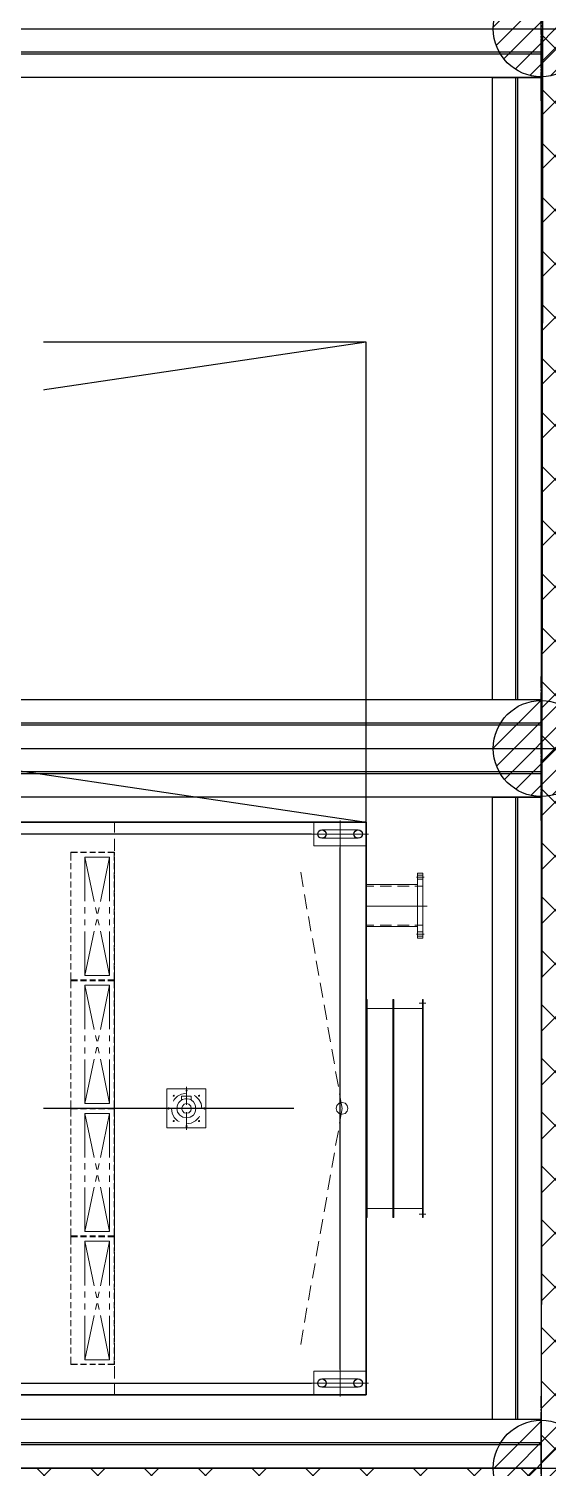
# Model space of a CAD drawing. Header units: millimetres. Extents: x 4080735 to 4152075, y -451436 to -400976.
# Drawn here: x 4127669 to 4129837, y -444662 to -438662 of the extents above; entities that cross this region are included whole.
import ezdxf

# ---------------------------------------------------------------- set-up
doc = ezdxf.new("R2010")
doc.units = ezdxf.units.MM
doc.header["$LTSCALE"] = 60
doc.set_wipeout_variables(frame=1)
for name, pattern in [('120', [23, 20, -1, 1, -1]), ('CEN', [62, 60, -1, 0, -1]), ('CEN1', [1.4, 0.8, -0.2, 0.2, -0.2]), ('CENTER', [2, 1.25, -0.25, 0.25, -0.25]), ('DASHED', [19.049999999999997, 12.7, -6.35]), ('HIDDEN', [0.375, 0.25, -0.125])]:
    doc.linetypes.add(name, pattern=pattern)
for name, color, linetype in [('1CEN', 1, 'CEN'), ('1ST FL FW1-2', 3, 'Continuous'), ('C_TEXT_CONTAINER NO', 7, 'Continuous'), ('CEN', 1, 'CENTER'), ('DIM-SCALE', 7, 'Continuous'), ('EQUIPMENT', 6, 'Continuous'), ('PDF_Geomertry', 7, 'Continuous'), ('PILE', 4, 'Continuous')]:
    doc.layers.add(name, color=color, linetype=linetype)

# ---------------------------------------------------------------- blocks, each defined once
blk = doc.blocks.new('외각')
at = {"color": 8, "linetype": 'HIDDEN', "ltscale": 0.1}
for p, q in [((-15.99999999519787, -12977.7550000003), (-15015.99999999636, -12977.7550000003)), ((-15.99999999519787, -12985.24500000029), (-15015.99999999636, -12985.24500000029)), ((-121.2449999963283, -15676.99999999991), (-121.2449999961827, -13082.99999999895)), ((-113.7549999963376, -15676.99999999991), (-113.7549999961921, -13082.99999999895)), ((-15.99999999519787, -15774.75499999878), (-15015.99999999636, -15774.75499999878)), ((-15.99999999519787, -15782.24499999877), (-15015.99999999636, -15782.24499999877)), ((-15.99999999519787, -15977.7550000003), (-15015.99999999636, -15977.7550000003)), ((-15.99999999519787, -15985.24500000029), (-15015.99999999636, -15985.24500000029)), ((-121.2449999963283, -18676.99999999991), (-121.2449999961827, -16082.99999999895)), ((-113.7549999963376, -18676.99999999991), (-113.7549999961921, -16082.99999999895)), ((-15.99999999519787, -18774.75499999878), (-15015.99999999636, -18774.75499999878)), ((-15.99999999519787, -18782.24499999877), (-15015.99999999636, -18782.24499999877))]:
    blk.add_line(p, q, dxfattribs=at)
at = {"color": 8}
for points in [[(-15.99999999631837, -12676.99999999878), (-15015.99999999632, -12676.99999999668), (-15015.99999999632, -12879.99999999779), (-15.99999999399006, -12879.99999999878)], [(-15.99999999631837, -13082.99999999884), (-15015.99999999632, -13083.00000000093), (-15015.99999999632, -12879.99999999983), (-15.99999999399006, -12879.99999999884)], [(-218.9999999963329, -13082.99999999895), (-15.99999999633292, -13082.99999999895), (-15.99999999633292, -15676.99999999878), (-218.9999999963329, -15677.00000000012)], [(-15.99999999631837, -15676.99999999878), (-15015.99999999632, -15676.99999999668), (-15015.99999999632, -15879.99999999779), (-15.99999999399006, -15879.99999999878)], [(-15.99999999631837, -16082.99999999884), (-15015.99999999632, -16083.00000000093), (-15015.99999999632, -15879.99999999983), (-15.99999999399006, -15879.99999999884)], [(-218.9999999963329, -16082.99999999895), (-15.99999999633292, -16082.99999999895), (-15.99999999633292, -18676.99999999878), (-218.9999999963329, -18677.00000000012)], [(-15.99999999631837, -18676.99999999878), (-15015.99999999632, -18676.99999999668), (-15015.99999999632, -18879.99999999779), (-15.99999999399006, -18879.99999999878)]]:
    blk.add_lwpolyline(points, close=True, dxfattribs=at)
blk = doc.blocks.new('EQ')
at = {"color": 253, "linetype": 'DASHED', "ltscale": 10}
for p, q in [((13539.97821865522, 2000), (-0.02178134478162974, 2000)), ((13539.97821865522, 2000), (-0.02178134478162974, 0)), ((-0.02178134478162974, 2000), (13539.97821865522, 0)), ((13539.97821865522, 0), (13539.97821865522, 2000)), ((13312.09218961571, -49.70670629665256), (227.8424663498299, -49.70670629665256)), ((13430.6446438093, -2281.704444642179), (13430.62286246452, -106.2955553596839)), ((227.8642476946115, -2338.293293704279), (13312.11397096049, -2338.293293704279))]:
    blk.add_line(p, q, dxfattribs=at)
at = {"color": 253, "linetype": 'CEN1', "ltscale": 500}
blk.add_line((13237.32397476386, -1193.221315810457), (1563.754420954268, -1193.221315810457), dxfattribs=at)
at = {"color": 253}
blk.add_lwpolyline([(-0.02178134478162974, -2388), (-0.02178134478162974, 0), (13539.97821865522, 0), (13539.97821865522, -2388)], close=True, dxfattribs=at)
for centre in [(13354.91616836935, -49.70670629665256), (13354.91616836935, -49.70670629665256), (13506.32955655968, -49.70670629665256), (13506.32955655968, -49.70670629665256), (13354.93794971413, -2338.293293704279), (13354.93794971413, -2338.293293704279), (13506.35133790446, -2338.293293704279), (13506.35133790446, -2338.293293704279)]:
    blk.add_circle(centre, 17.58847864251584, dxfattribs=at)
at = {"layer": 'EQUIPMENT', "color": 253}
blk.add_lwpolyline([(0, -2388), (13540, -2388), (13540, 0), (0, 0)], close=True, dxfattribs=at)
blk.add_lwpolyline([(0, -2388), (13540, -2388), (13540, 0), (0, 0)], close=True, dxfattribs=at)
at = {"layer": 'PDF_Geomertry', "color": 253, "lineweight": 0}
for p, q in [((13354.91616836935, -32.11822765413672), (13506.32955655968, -32.11822765413672)), ((13506.32955655968, -67.2951849391684), (13354.91616836935, -67.2951849391684)), ((13354.93794971413, -2320.704815061763), (13506.35133790446, -2320.704815061763)), ((13506.35133790446, -2355.881772346795), (13354.93794971413, -2355.881772346795))]:
    blk.add_line(p, q, dxfattribs=at)
for points in [[(12489.47228370945, 0), (12489.47228370945, -43.19786329567432)], [(13321.26750627393, 0), (13321.26750627393, -99.41341259237379), (13539.97821865522, -99.41341259237379), (13539.97821865522, 0), (13321.26750627393, 0)], [(13430.62286246452, -106.2955553596839), (13430.62286246452, 6.882142765447497)], [(13312.09218961571, -49.70670629665256), (13549.15353531344, -49.70670629665256)], [(12489.47228370945, -69.16916580311954), (12489.47228370945, -119.87510590069)], [(12334.85848426202, -127.2510871402919), (12306.4138426861, -127.2510871402919)], [(12334.85974228708, -126.0144169153646), (12306.41510071116, -126.0144169153646), (12306.41510071116, -127.2510871402919)], [(12306.41510071116, -159.4095081593841), (12306.41510071116, -127.2548598330468)], [(12306.41510071116, -196.5108329616487), (12306.41510071116, -171.7761980257928)], [(12371.95980779279, -127.2510871402919), (12347.22517274541, -127.2510871402919)], [(12371.96106581786, -126.0144169153646), (12347.22643077048, -126.0144169153646)], [(12365.77017323219, -330.0798736643046), (12365.77017323219, -145.8086682101712), (12468.41746186977, -145.8086682101712)], [(12404.10942368628, -331.3152860309929), (12365.77143131255, -145.8074103500694)], [(12410.29780016653, -127.2510871402919), (12385.56316511915, -127.2510871402919)], [(12410.29905819159, -126.0144169153646), (12385.56442314433, -126.0144169153646)], [(12448.63579254027, -127.2510871402919), (12422.66448865016, -127.2510871402919)], [(12448.63705056545, -126.0144169153646), (12422.66574667522, -126.0144169153646)], [(12468.41871995013, -145.8074103500694), (12430.08072757651, -331.3152860309929)], [(12489.4471225997, -127.2510871402919), (12461.0024810239, -127.2510871402919)], [(12489.44838062476, -126.0144169153646), (12461.00373904884, -126.0144169153646)], [(12468.41746186977, -330.0811332929879), (12468.41746186977, -145.8099260702729)], [(12488.20919567649, -127.2548598330468), (12488.20919567649, -159.4095081593841)], [(12488.20919567649, -171.7761980257928), (12488.20919567649, -196.5108329616487)], [(12489.44586451934, -126.0219667255878), (12489.44586451934, -139.6253241617233)], [(12489.44586451934, -153.2299394579604), (12489.44586451934, -177.9645743956789)], [(12489.47228370945, -144.608482979238), (12489.47228370945, -195.3144204244018)], [(12306.41510071116, -234.8488253364339), (12306.41510071116, -210.1141903996468)], [(12488.20919567649, -210.1141903996468), (12488.20919567649, -234.8488253364339)], [(12489.44586451934, -190.331261606887), (12489.44586451934, -216.3025667686015)], [(12489.44586451934, -228.6692539798096), (12489.44586451934, -253.4038889165968)], [(12489.47228370945, -220.0477975010872), (12489.47228370945, -270.7537376005203)], [(13277.1249749884, -269.4597784252837), (13266.41941785568, -208.2820549411699)], [(13781.54424542841, -228.9985399842262), (13749.25791512046, -228.9985399842262)], [(13776.76126561314, -212.2581115933135), (13776.76126561314, -483.703165370971), (13754.04089493572, -483.703165370971), (13754.04089493572, -212.2581115933135), (13776.76126561314, -212.2581115933135)], [(13776.76126561314, -220.6283262167126), (13754.04089493572, -220.6283262167126)], [(13776.76126561314, -238.5657171318308), (13754.04089493572, -238.5657171318308)], [(12306.41510071116, -273.1868177093565), (12306.41510071116, -247.215512547642)], [(12306.41510071116, -310.2881398582831), (12306.41510071116, -285.5535049214959)], [(12488.20919567649, -247.215512547642), (12488.20919567649, -273.1868177093565)], [(12488.20919567649, -285.5535049214959), (12488.20919567649, -310.2881398582831)], [(12489.44586451934, -267.0072463536635), (12489.44586451934, -291.741881291382)], [(12489.47228370945, -296.723782248795), (12489.47228370945, -347.4297223482281)], [(13754.04089493572, -260.090341786854), (13539.99403221102, -260.090341786854)], [(13572.28036251897, -267.2648126855493), (13539.99403221102, -267.2648126855493)], [(13645.22323791869, -267.2648126855493), (13597.39100665622, -267.2648126855493)], [(13719.36185827211, -267.2648126855493), (13670.33388205583, -267.2648126855493)], [(13776.76004916523, -267.2648126855493), (13743.27797390334, -267.2648126855493)], [(12306.41510071116, -348.626132232137), (12306.41510071116, -323.8914972953498)], [(12365.77017323219, -380.785813761875), (12365.77017323219, -354.8145086020231)], [(12415.23944332695, -380.7845559045672), (12410.29276790039, -356.0499209687114)], [(12425.13405214984, -356.0499209687114), (12420.18737677857, -380.7845559045672)], [(12468.41746186977, -380.7870707381517), (12468.41746186977, -354.8157682297751)], [(12488.20919567649, -323.8914972953498), (12488.20919567649, -348.626132232137)], [(12489.44586451934, -304.1085711568594), (12489.44586451934, -330.0798736643046)], [(12489.44586451934, -342.4465635307133), (12489.44586451934, -367.1811984665692)], [(13292.41862800601, -362.7541750883684), (13281.71307087317, -301.5780071727931)], [(13794.69744002738, -349.774863041006), (13539.99281576299, -349.774863041006)], [(12306.41510071116, -386.9641246050596), (12306.41510071116, -360.9928220976144)], [(12306.41510071116, -424.0654494073242), (12306.41510071116, -399.3308144714683)], [(12365.77017323219, -430.2550827525556), (12365.77017323219, -405.5204486995935)], [(12415.24070135201, -405.5191908404231), (12410.29402598075, -430.2538257781416)], [(12425.13279412489, -430.2538257781416), (12420.18611869821, -405.5191908404231)], [(12468.41746186977, -430.256340611726), (12468.41746186977, -405.5217056749389)], [(12488.20919567649, -360.9928220976144), (12488.20919567649, -386.9641246050596)], [(12488.20919567649, -399.3308144714683), (12488.20919567649, -424.0654494073242)], [(12489.44586451934, -380.7845559045672), (12489.44586451934, -405.5191908404231)], [(12489.44586451934, -417.8858780525625), (12489.44586451934, -443.8571832133457)], [(12489.47228370945, -372.1630994249135), (12489.47228370945, -422.8690386405215)], [(13309.24164631835, -454.5192047460005), (13298.53608918551, -393.3430368304253)], [(12306.41510071116, -462.4034417821094), (12306.41510071116, -437.6688068453223)], [(12306.41510071116, -500.741434155032), (12306.41510071116, -474.7701289951801)], [(12365.77017323219, -639.2609257977456), (12365.77017323219, -456.2263879142702)], [(12365.77017323219, -639.262183656916), (12468.41746186977, -639.262183656916), (12468.41746186977, -456.2276457734406)], [(12404.11068171135, -454.9884607149288), (12365.77268933761, -639.2596679385751)], [(12468.41746186977, -639.2596679385751), (12430.07946949615, -454.9884607149288)], [(12488.20919567649, -437.6688068453223), (12488.20919567649, -462.4034417821094)], [(12488.20919567649, -474.7701289951801), (12488.20919567649, -500.741434155032)], [(12489.44586451934, -456.2238704264164), (12489.44586451934, -480.9585053641349)], [(12489.47228370945, -447.6024139486253), (12489.47228370945, -498.3083540461957)], [(13572.27914612461, -429.892208003439), (13539.99281576299, -429.892208003439)], [(13754.04089493572, -435.8721505561844), (13539.99403221102, -435.8721505561844)], [(13645.22202147078, -429.892208003439), (13597.38979026175, -429.892208003439)], [(13719.3606418242, -429.892208003439), (13670.33266566135, -429.892208003439)], [(13776.75883277075, -429.892208003439), (13743.27675745543, -429.892208003439)], [(13781.54424542841, -466.9615181796253), (13749.25791512046, -466.9615181796253)], [(13776.76126561314, -457.3955598315224), (13754.04089493572, -457.3955598315224)], [(13776.76126561314, -475.3329507475719), (13754.04089493572, -475.3329507475719)], [(12306.41510071116, -537.8427563030273), (12306.41510071116, -513.1081213671714)], [(12488.20919567649, -513.1081213671714), (12488.20919567649, -537.8427563030273)], [(12489.44586451934, -494.5618628002703), (12489.44586451934, -519.2964977379888)], [(12489.44586451934, -531.6631876034662), (12489.44586451934, -557.6344901118428)], [(12489.47228370945, -524.2783986963332), (12489.47228370945, -574.9843387948349)], [(13326.06466463092, -547.8136003129184), (13315.35910749808, -485.1065109167248)], [(12306.41510071116, -576.1807486787438), (12306.41510071116, -550.209446169436)], [(12306.41510071116, -614.5187410516664), (12306.41510071116, -588.5474385442212)], [(12488.20919567649, -550.209446169436), (12488.20919567649, -576.1807486787438)], [(12488.20919567649, -588.5474385442212), (12488.20919567649, -614.5187410516664)], [(12489.44586451934, -570.0011799763888), (12489.44586451934, -594.7358149141073)], [(12489.47228370945, -599.7177158715203), (12489.47228370945, -650.4236550852656)], [(13341.35831764841, -639.5786299714819), (13330.65276058391, -578.4009064845741)], [(12334.85596815648, -657.8109588269144), (12306.41132652527, -657.8109588269144)], [(12306.41510071116, -660.2767476979643), (12306.41510071116, -626.8854309171438)], [(12371.95729163208, -657.8109588269144), (12347.22265663999, -657.8109588269144)], [(12410.29528400581, -657.8109588269144), (12385.56064901373, -657.8109588269144)], [(12448.63327637967, -657.8109588269144), (12422.66197254474, -657.8109588269144)], [(12489.44460649427, -657.8109588269144), (12460.99996491836, -657.8109588269144)], [(12488.20919567649, -626.8854309171438), (12488.20919567649, -657.8034090176225)], [(12489.44586451934, -607.1025021253154), (12489.44586451934, -633.0738072860986)], [(12489.44586451934, -645.4404944991693), (12489.44586451934, -660.2817800203338)], [(12334.84841978492, -661.5197072196752), (12306.403778209, -661.5197072196752)], [(12334.84967786516, -660.2905868040398), (12306.40503628936, -660.2905868040398)], [(12306.40755239478, -660.2905868040398), (12306.40755239478, -692.4452333599329)], [(12306.40755239478, -706.0485907969996), (12306.40755239478, -730.7832257337868)], [(12334.85722618154, -660.2767476979643), (12306.41258460563, -660.2767476979643)], [(12371.94974331569, -661.5197072196752), (12347.21510826843, -661.5197072196752)], [(12371.95100139617, -660.2905868040398), (12347.21636634879, -660.2905868040398)], [(12371.95854971244, -660.2767476979643), (12347.22391466505, -660.2767476979643)], [(12365.76262491581, -680.0684815058485), (12468.40991355351, -680.0684815058485), (12468.40991355351, -863.1030185054988)], [(12365.76262491581, -680.0697384793311), (12365.76262491581, -863.1042763646692)], [(12404.10313339496, -864.3422044478357), (12365.76514102123, -680.0709981089458)], [(12410.28773568955, -661.5197072196752), (12385.55310064205, -661.5197072196752)], [(12410.28899376991, -660.2905868040398), (12385.55435872253, -660.2905868040398)], [(12410.29654208617, -660.2767476979643), (12385.56190703879, -660.2767476979643)], [(12448.62572806329, -661.5197072196752), (12422.65442417294, -661.5197072196752)], [(12448.62698614353, -660.2905868040398), (12422.6556822533, -660.2905868040398)], [(12448.63453446003, -660.2767476979643), (12422.6632305698, -660.2767476979643)], [(12468.40991355351, -680.0709981089458), (12430.07192117965, -864.3422044478357)], [(12489.4370581226, -661.5197072196752), (12460.9924165468, -661.5197072196752)], [(12489.43831620296, -660.2905868040398), (12460.99367462716, -660.2905868040398)], [(12489.44586451934, -660.2767476979643), (12461.00122294354, -660.2767476979643)], [(12488.20164736011, -692.4452333599329), (12488.20164736011, -661.5272552594543)], [(12488.20164736011, -730.7832257337868), (12488.20164736011, -706.0485907969996)], [(12489.43831620296, -673.8901697788388), (12489.43831620296, -660.2868123427033)], [(12489.43831620296, -712.2281621517614), (12489.43831620296, -686.2568569909781)], [(12489.47228370945, -675.1570321638137), (12489.47228370945, -725.8629696071148)], [(13358.1813360292, -731.3436596272513), (13347.47577889648, -670.1659361422062)], [(12306.40755239478, -743.1499156001955), (12306.40755239478, -769.1212181076407)], [(12488.20164736011, -769.1212181076407), (12488.20164736011, -743.1499156001955)], [(12489.43831620296, -749.3294843016192), (12489.43831620296, -724.5948493629694)], [(12489.43831620296, -787.6674766745418), (12489.43831620296, -762.932841738686)], [(12489.47228370945, -751.8330169115216), (12489.47228370945, -801.3022867832333)], [(13375.00435434177, -824.6380530074239), (13364.29879720893, -761.9309657998383)], [(13543.56423712219, -739.5986686917022), (13539.97700226074, -739.5986686917022)], [(13777.93998061668, -776.6679788669571), (13539.97700226074, -776.6679788669571)], [(13539.97821865522, -739.5986686917022), (13539.97821865522, -1648.401331308298)], [(13543.5654535701, -739.5986686917022), (13543.5654535701, -1648.401331308298)], [(13654.77338410041, -739.5986686917022), (13651.18614918541, -739.5986686917022), (13651.18614918541, -1648.401331308298), (13654.77338410041, -1648.401331308298), (13654.77338410041, -739.5986686917022), (13654.77338410041, -1611.332021132112)], [(13761.19833476178, -755.1445695916191), (13788.70168525458, -755.1445695916191)], [(13777.94119706459, -1648.401331308298), (13777.94119706459, -739.5986686917022), (13774.35396220314, -739.5986686917022), (13774.35396220314, -1648.401331308298)], [(12306.40755239478, -781.4879079740494), (12306.40755239478, -806.2225429099053)], [(12306.40755239478, -819.8259003460407), (12306.40755239478, -844.5605352856219)], [(12488.20164736011, -806.2225429099053), (12488.20164736011, -781.4879079740494)], [(12488.20164736011, -844.5605352856219), (12488.20164736011, -819.8259003460407)], [(12489.43831620296, -826.0054690502584), (12489.43831620296, -800.0341665400192)], [(12489.43831620296, -863.1067938515916), (12489.43831620296, -838.3721589138731)], [(12489.47228370945, -827.2723323181272), (12489.47228370945, -877.9782715318725)], [(12306.40755239478, -856.9272224958986), (12306.40755239478, -882.8985276585445)], [(12306.40755239478, -895.2652148697525), (12306.40755239478, -919.999849807471)], [(12365.76262491581, -889.0755815254524), (12365.76262491581, -913.8102164622396)], [(12415.23315303575, -913.8114734385163), (12410.28647766449, -889.0768384989351)], [(12425.12524575321, -889.0768384989351), (12420.17857038195, -913.8114734385163)], [(12468.40991355351, -889.0743236653507), (12468.40991355351, -913.8089586021379)], [(12488.20164736011, -882.8985276585445), (12488.20164736011, -856.9272224958986)], [(12488.20164736011, -919.999849807471), (12488.20164736011, -895.2652148697525)], [(12489.43831620296, -901.4447862245142), (12489.43831620296, -876.7101512877271)], [(13390.29800735915, -916.4030848527327), (13379.59245022654, -855.2269169390202)], [(12306.40755239478, -932.3665396729484), (12306.40755239478, -958.3378421803936)], [(12365.76262491581, -939.7815207391977), (12365.76262491581, -964.5161556759849)], [(12415.23189495539, -938.5461083734408), (12410.28521958401, -963.2807450797409)], [(12425.12650383357, -963.2807450797409), (12420.17982840701, -938.5461083734408)], [(12468.40991355351, -939.7802611105144), (12468.40991355351, -964.5148978158832)], [(12488.20164736011, -958.3378421803936), (12488.20164736011, -932.3665396729484)], [(12489.43831620296, -939.7827785983682), (12489.43831620296, -913.8114734385163)], [(12489.43831620296, -976.884100748226), (12489.43831620296, -952.1494658105075)], [(12489.47228370945, -902.7116486104205), (12489.47228370945, -953.4175860546529)], [(13407.12102567172, -1008.168114509434), (13396.41546853888, -946.9919465966523)], [(12306.40755239478, -970.704532045871), (12306.40755239478, -996.6758345542476)], [(12306.40755239478, -1009.042524419725), (12306.40755239478, -1033.777159357443)], [(12365.76262491581, -989.2507906146348), (12365.76262491581, -1173.521996067837), (12468.40991355351, -1173.521996067837)], [(12404.10187531472, -988.0153800155967), (12365.76388294087, -1173.523255694658)], [(12468.41117157857, -1173.523255694658), (12430.07317920483, -988.0153800155967)], [(12468.40991355351, -989.2495327536017), (12468.40991355351, -1173.520738207735)], [(12488.20164736011, -996.6758345542476), (12488.20164736011, -970.704532045871)], [(12488.20164736011, -1033.777159357443), (12488.20164736011, -1009.042524419725)], [(12489.43831620296, -1015.222093121149), (12489.43831620296, -989.2507906146348)], [(12489.47228370945, -978.1509631313384), (12489.47228370945, -1028.856903230771)], [(12306.40755239478, -1046.143846568651), (12306.40755239478, -1072.115151729435)], [(12488.20164736011, -1072.115151729435), (12488.20164736011, -1046.143846568651)], [(12489.43831620296, -1053.560085495003), (12489.43831620296, -1027.588782986626)], [(12489.43831620296, -1090.661410298198), (12489.43831620296, -1065.92677536048)], [(12489.47228370945, -1054.826947879046), (12489.47228370945, -1105.532887978479)], [(13423.94404398417, -1101.462507891469), (13411.7091215566, -1040.284785498865)], [(12306.40755239478, -1084.481838941574), (12306.40755239478, -1110.453144103289)], [(12306.40755239478, -1122.819831315428), (12306.40755239478, -1147.554468022659)], [(12488.20164736011, -1110.453144103289), (12488.20164736011, -1084.481838941574)], [(12488.20164736011, -1147.554468022659), (12488.20164736011, -1122.819831315428)], [(12489.43831620296, -1128.999402669258), (12489.43831620296, -1103.028097510338)], [(12489.47228370945, -1130.266265055165), (12489.47228370945, -1180.972202500328)], [(12738.77438618359, -1141.215115058236), (12738.77438618359, -1139.685751334764), (12737.24502082029, -1138.156384330243), (12735.71565552533, -1139.685751334764), (12734.18629023049, -1141.215115058236), (12735.71565552533, -1142.744482062757), (12738.77438618359, -1142.744482062757), (12738.77438618359, -1141.215115058236)], [(12738.77438618359, -1142.744482062757), (12734.18629023049, -1138.156384330243)], [(12789.24344112095, -1130.508003585972), (12769.36013637413, -1133.566734311171), (12752.53711806168, -1142.742924302816), (12738.77283033903, -1156.508769783191), (12735.71409974922, -1162.626229048707)], [(12792.30372755532, -1118.273079584353), (12790.77436226036, -1116.743715861812), (12787.71563167055, -1116.743715861812), (12787.71563167055, -1121.331810311414), (12790.77436226036, -1121.331810311414), (12792.30372755532, -1118.273079584353)], [(12789.24344112095, -1102.979428138584), (12789.24344112095, -1177.921439347789)], [(12789.24499696551, -1121.331810311414), (12789.24499696551, -1115.214348857291)], [(12853.47989547008, -1191.685727070086), (12853.47989547008, -1193.215092981234), (12850.42116488016, -1173.331788233481), (12841.2449730424, -1156.508769783191), (12827.47912954353, -1142.744482062757), (12821.36166829546, -1139.685751334764)], [(12844.30370363221, -1141.215115058236), (12844.30370363221, -1139.685751334764), (12842.77433833724, -1138.156384330243), (12839.71560774744, -1139.685751334764), (12839.71560774744, -1142.744482062757), (12844.30370363221, -1142.744482062757), (12844.30370363221, -1141.215115058236)], [(12839.71560774744, -1142.744482062757), (12844.30370363221, -1138.156384330243)], [(13439.23769700178, -1193.227537549101), (13428.53213993728, -1132.049815157428)], [(12334.85093589022, -1192.079577136785), (12306.40629431442, -1192.079577136785)], [(12306.40755239478, -1159.921156119555), (12306.40755239478, -1192.07580444403)], [(12334.85219397058, -1193.316247360781), (12306.40755239478, -1193.316247360781), (12306.40755239478, -1192.079577136785)], [(12334.88616147719, -1194.601980287582), (12306.44151990127, -1194.601980287582)], [(12334.88741950237, -1193.365311833099), (12306.44277792645, -1193.365311833099), (12306.44277792645, -1194.601980287582)], [(12306.44277792645, -1226.760401306674), (12306.44277792645, -1194.605754750781)], [(12371.95225942123, -1192.079577136785), (12347.21762437385, -1192.079577136785)], [(12371.95351750159, -1193.316247360781), (12347.21888245421, -1193.316247360781)], [(12371.98748500808, -1194.601980287582), (12347.25284996082, -1194.601980287582)], [(12371.98874303314, -1193.365311833099), (12347.25410804106, -1193.365311833099)], [(12410.29025179497, -1192.079577136785), (12385.55561674759, -1192.079577136785)], [(12410.29150987533, -1193.316247360781), (12385.55687482795, -1193.316247360781)], [(12410.32547738182, -1194.601980287582), (12385.59084233444, -1194.601980287582)], [(12410.32673540688, -1193.365311833099), (12385.5921004148, -1193.365311833099)], [(12448.62824416871, -1192.079577136785), (12422.65694027848, -1192.079577136785)], [(12448.62950224907, -1193.316247360781), (12422.65819835884, -1193.316247360781)], [(12448.66346975556, -1194.601980287582), (12422.69216586533, -1194.601980287582)], [(12448.66472778074, -1193.365311833099), (12422.69342389039, -1193.365311833099)], [(12489.43957422802, -1192.079577136785), (12460.99493265222, -1192.079577136785)], [(12489.44083230838, -1193.316247360781), (12460.99619073258, -1193.316247360781)], [(12489.47479981487, -1194.601980287582), (12461.03015823907, -1194.601980287582)], [(12489.47605789534, -1193.365311833099), (12461.03141626425, -1193.365311833099)], [(12488.20164736011, -1192.07580444403), (12488.20164736011, -1159.921156119555)], [(12488.23687289178, -1194.605754750781), (12488.23687289178, -1226.760401306674)], [(12489.43831620296, -1167.337395044975), (12489.43831620296, -1141.366089882329)], [(12489.43831620296, -1193.308699322864), (12489.43831620296, -1179.705341884866)], [(12489.47354173462, -1193.372859872878), (12489.47354173462, -1208.212884881534)], [(12699.00777668995, -1193.215092981234), (12773.94978810346, -1193.215092981234)], [(12833.57169768936, -1193.22442750074), (12708.15907542547, -1193.22442750074)], [(12717.36171607359, -1193.215092981234), (12717.36171607359, -1191.685727070086), (12712.7736201887, -1191.685727070086), (12712.7736201887, -1194.744457795285), (12714.30298548366, -1196.273821517825), (12717.36171607359, -1194.744457795285), (12717.36171607359, -1193.215092981234), (12711.24425489374, -1193.215092981234)], [(12726.53635213524, -1193.215092981234), (12729.59508272505, -1213.098397726193), (12738.77127449447, -1231.450780992396), (12752.53711806168, -1245.215068713762), (12758.65457924141, -1248.275355013087)], [(12769.36169221881, -1158.038134600036), (12769.36169221881, -1142.744482062757), (12809.12674586778, -1142.744482062757), (12809.12674586778, -1158.038134600036)], [(12809.12674586778, -1193.215092981234), (12807.59738057281, -1184.038900800049), (12799.95055409824, -1176.390516772866), (12789.24344112095, -1173.331788233481), (12780.06724935153, -1176.390516772866), (12772.4204228085, -1184.038900800049), (12769.36169221881, -1193.215092981234), (12772.4204228085, -1203.92064997647), (12780.06724935153, -1211.567476246506), (12789.24344112095, -1213.098397726193), (12799.95055409824, -1211.567476246506), (12807.59738057281, -1203.92064997647), (12809.12674586778, -1193.215092981234)], [(12804.53864998312, -1193.215092981234), (12879.48066139652, -1193.215092981234)], [(12867.24573903717, -1193.215092981234), (12865.71637367399, -1191.685727070086), (12862.65764308407, -1191.685727070086), (12861.1282777891, -1193.215092981234), (12864.18700837903, -1196.273821517825), (12867.24573903717, -1193.215092981234), (12861.1282777891, -1193.215092981234)], [(13463.71532094304, -1193.233760926872), (13460.65659035323, -1180.998840208165), (13451.48039851536, -1171.822648027912), (13439.24392031145, -1168.76236173138), (13427.00899788388, -1171.822648027912), (13417.83280604589, -1180.998840208165), (13414.77407545608, -1193.233760926872), (13417.83280604589, -1205.468684926629), (13427.00899788388, -1214.644874918275), (13439.24392031145, -1217.705163404346), (13451.48039851536, -1214.644874918275), (13460.65659035323, -1205.468684926629), (13463.71532094304, -1193.233760926872)], [(13439.24392031145, -1193.233760926872), (13428.53836317873, -1254.411484412849)], [(12306.44277792645, -1265.098393680528), (12306.44277792645, -1239.127091173083)], [(12365.79785044747, -1397.430768581107), (12365.79785044747, -1214.396228929982), (12468.44513908518, -1214.396228929982)], [(12404.13710090157, -1398.666179178283), (12365.79910852783, -1214.39497106988)], [(12468.44639716554, -1214.39497106988), (12430.1084047918, -1398.666179178283)], [(12468.44513908518, -1397.432026440278), (12468.44513908518, -1214.397488557734)], [(12488.23687289178, -1239.127091173083), (12488.23687289178, -1265.098393680528)], [(12489.47228370945, -1205.705579577014), (12489.47228370945, -1256.411519676447)], [(12489.47354173462, -1220.580832606182), (12489.47354173462, -1245.315467542037)], [(12489.47354173462, -1258.918824980035), (12489.47354173462, -1283.653459915891)], [(12738.77438618359, -1246.744432437234), (12738.77438618359, -1245.215068713762), (12737.24502082029, -1243.685701710172), (12734.18629023049, -1246.744432437234), (12735.71565552533, -1248.273799442686), (12738.77438618359, -1248.273799442686), (12738.77438618359, -1246.744432437234)], [(12738.77438618359, -1243.685701710172), (12734.18629023049, -1248.273799442686)], [(12789.24344112095, -1208.510299997404), (12789.24344112095, -1283.452311206609)], [(12789.24344112095, -1257.451547193341), (12809.12674586778, -1254.392816466279), (12827.47912954353, -1245.216624286026), (12841.24341726617, -1231.450780992396), (12844.30214785598, -1225.333319540136)], [(12844.30370363221, -1246.744432437234), (12844.30370363221, -1245.215068713762), (12842.77433833724, -1243.685701710172), (12839.71560774744, -1245.215068713762), (12839.71560774744, -1248.273799442686), (12844.30370363221, -1248.273799442686), (12844.30370363221, -1246.744432437234)], [(12839.71560774744, -1243.685701710172), (12844.30370363221, -1248.273799442686)], [(12306.44277792645, -1302.199718483724), (12306.44277792645, -1277.465083546937)], [(12306.44277792645, -1340.537710856646), (12306.44277792645, -1314.566405694932)], [(12488.23687289178, -1277.465083546937), (12488.23687289178, -1302.199718483724)], [(12488.23687289178, -1314.566405694932), (12488.23687289178, -1340.537710856646)], [(12489.47228370945, -1282.381564326584), (12489.47228370945, -1333.087504424155)], [(12489.47354173462, -1296.020147128031), (12489.47354173462, -1321.991452290677)], [(12792.30372755532, -1268.157104189508), (12789.24499696551, -1265.098373461515), (12787.71563167055, -1266.627737184986), (12787.71563167055, -1269.686467911117), (12789.24499696551, -1271.215834915638), (12792.30372755532, -1268.157104189508)], [(12789.24499696551, -1265.098373461515), (12789.24499696551, -1271.215834915638)], [(13423.95026729384, -1286.528157588094), (13411.71534486616, -1347.704325501807)], [(12306.44277792645, -1378.8757032305), (12306.44277792645, -1352.904398068786)], [(12488.23687289178, -1352.904398068786), (12488.23687289178, -1378.8757032305)], [(12489.47228370945, -1357.820881502703), (12489.47228370945, -1408.526820716448)], [(12489.47354173462, -1334.358139501885), (12489.47354173462, -1359.092776208185)], [(12489.47354173462, -1371.459464304149), (12489.47354173462, -1397.430768581107)], [(13407.12724891317, -1378.293187247589), (13396.42169184866, -1439.469355161302)], [(12306.44277792645, -1415.977027148008), (12306.44277792645, -1391.24239044264)], [(12306.44277792645, -1454.315019521862), (12306.44277792645, -1428.343715245835)], [(12365.79785044747, -1448.136706028134), (12365.79785044747, -1422.165403518826)], [(12415.26712054224, -1448.135449051857), (12410.32044517086, -1423.40081411507)], [(12425.16172936524, -1423.40081411507), (12420.21505399386, -1448.135449051857)], [(12468.44513908518, -1448.137963885441), (12468.44513908518, -1422.166661377065)], [(12488.23687289178, -1391.24239044264), (12488.23687289178, -1415.977027148008)], [(12488.23687289178, -1428.343715245835), (12488.23687289178, -1454.315019521862)], [(12489.47228370945, -1433.260196024552), (12489.47228370945, -1483.966136122122)], [(12489.47354173462, -1409.797456678003), (12489.47354173462, -1435.768760955893)], [(12306.44277792645, -1492.653011895716), (12306.44277792645, -1466.681707618758)], [(12365.79785044747, -1498.842646125704), (12365.79785044747, -1472.871340963989)], [(12415.26837862271, -1472.870083988644), (12410.32170319592, -1497.604718041606)], [(12425.16047134006, -1497.604718041606), (12420.21379591362, -1472.870083988644)], [(12468.44513908518, -1498.843903984874), (12468.44513908518, -1472.872600592673)], [(12488.23687289178, -1466.681707618758), (12488.23687289178, -1492.653011895716)], [(12489.47354173462, -1448.135449051857), (12489.47354173462, -1472.870083988644)], [(12489.47354173462, -1485.236772970296), (12489.47354173462, -1511.208076363429)], [(13390.3042306006, -1470.058216903359), (13379.59867346787, -1532.765306300484)], [(12306.44277792645, -1529.754334930331), (12306.44277792645, -1505.019699993543)], [(12306.44277792645, -1568.092327302322), (12306.44277792645, -1542.12102391012)], [(12365.79785044747, -1706.611818945035), (12365.79785044747, -1523.577281062491)], [(12365.79785044747, -1706.613075919449), (12468.44513908518, -1706.613075919449), (12468.44513908518, -1523.578538036905)], [(12404.13835898193, -1522.339352978393), (12365.80036660808, -1706.610561085865)], [(12468.44513908518, -1706.610561085865), (12430.10714671132, -1522.339352978393)], [(12488.23687289178, -1505.019699993543), (12488.23687289178, -1529.754334930331)], [(12488.23687289178, -1542.12102391012), (12488.23687289178, -1568.092327302322)], [(12489.47228370945, -1509.936180773191), (12489.47228370945, -1560.642120870762)], [(12489.47354173462, -1523.574765343219), (12489.47354173462, -1549.546068735421)], [(12306.44277792645, -1605.193651221693), (12306.44277792645, -1580.459016283974)], [(12306.44277792645, -1643.531643595546), (12306.44277792645, -1618.797008657828)], [(12488.23687289178, -1580.459016283974), (12488.23687289178, -1605.193651221693)], [(12488.23687289178, -1618.797008657828), (12488.23687289178, -1643.531643595546)], [(12489.47228370945, -1585.375497947447), (12489.47228370945, -1636.081437163055)], [(12489.47354173462, -1561.912757717073), (12489.47354173462, -1586.64739265386)], [(12489.47354173462, -1599.014080751687), (12489.47354173462, -1624.985385027714)], [(13375.0105775831, -1563.352612470277), (13364.30502045027, -1624.530335958116)], [(13777.94119706459, -1611.332021132112), (13539.97821865522, -1611.332021132112)], [(12306.44277792645, -1681.869635968469), (12306.44277792645, -1655.898331691511)], [(12488.23687289178, -1655.898331691511), (12488.23687289178, -1681.869635968469)], [(12489.47228370945, -1660.81481423974), (12489.47228370945, -1711.520751684904)], [(12489.47354173462, -1637.352073125541), (12489.47354173462, -1662.086707176641)], [(12489.47354173462, -1675.690065497532), (12489.47354173462, -1700.424699549563)], [(13358.18755927065, -1655.11764212884), (13347.48200213793, -1716.295365614817)], [(13543.56423712219, -1648.401331308298), (13539.97700226074, -1648.401331308298)], [(13761.19955120969, -1634.052390365861), (13788.70290170249, -1634.052390365861)], [(13777.93998061668, -1648.401331308298), (13774.35274575523, -1648.401331308298)], [(12334.8760970002, -1728.870600366965), (12306.43145542417, -1728.870600366965)], [(12334.87735508056, -1727.641479952261), (12306.43271350453, -1727.641479952261)], [(12306.43522961019, -1727.641479952261), (12306.43522961019, -1761.032796733081)], [(12334.88364537177, -1725.161851974204), (12306.43900379585, -1725.161851974204)], [(12334.88490339671, -1727.62763996236), (12306.44026182091, -1727.62763996236)], [(12306.44277792645, -1727.62763996236), (12306.44277792645, -1694.236324064434)], [(12371.97742053098, -1728.870600366965), (12347.2427855389, -1728.870600366965)], [(12371.97867861134, -1727.641479952261), (12347.24404356396, -1727.641479952261)], [(12371.98496890266, -1725.161851974204), (12347.25033385528, -1725.161851974204)], [(12371.98622692784, -1727.62763996236), (12347.25159188022, -1727.62763996236)], [(12410.31541290472, -1728.870600366965), (12385.58077791263, -1728.870600366965)], [(12410.31667098508, -1727.641479952261), (12385.5820359377, -1727.641479952261)], [(12410.3229612764, -1725.161851974204), (12385.5883262289, -1725.161851974204)], [(12410.32421930146, -1727.62763996236), (12385.58958425408, -1727.62763996236)], [(12448.65340527846, -1728.870600366965), (12422.68210138823, -1728.870600366965)], [(12448.65466335882, -1727.641479952261), (12422.68335946871, -1727.641479952261)], [(12448.66095365013, -1725.161851974204), (12422.68964975991, -1725.161851974204)], [(12448.6622116752, -1727.62763996236), (12422.69090778497, -1727.62763996236)], [(12489.46473539318, -1728.870600366965), (12461.02009376197, -1728.870600366965)], [(12489.46599341824, -1727.641479952261), (12461.02135184233, -1727.641479952261)], [(12489.47228370945, -1725.161851974204), (12461.02764213365, -1725.161851974204)], [(12489.47354173462, -1727.62763996236), (12461.02890015871, -1727.62763996236)], [(12488.2293245754, -1761.032796733081), (12488.2293245754, -1728.878147522919)], [(12488.23687289178, -1694.236324064434), (12488.23687289178, -1725.154302165844)], [(12489.46599341824, -1741.241062926129), (12489.46599341824, -1727.636447630823)], [(12489.47228370945, -1737.490798987448), (12489.47228370945, -1786.958811001852)], [(12489.47354173462, -1712.791389416903), (12489.47354173462, -1727.631415308453)], [(12306.43522961019, -1773.399483945221), (12306.43522961019, -1798.134120652452)], [(12365.77772160375, -1747.356471077539), (12468.42501018627, -1747.356471077539), (12468.42501018627, -1931.627679185942)], [(12365.79030213109, -1747.420633396134), (12365.79030213109, -1931.691839735955)], [(12404.13081061025, -1932.929766936228), (12365.79281823651, -1747.421891257167)], [(12468.43759076868, -1747.421891257167), (12430.09959839506, -1932.929766936228)], [(12488.2293245754, -1798.134120652452), (12488.2293245754, -1773.399483945221)], [(12489.46599341824, -1779.579055301845), (12489.46599341824, -1753.607750138268)], [(12489.46599341824, -1817.917047673836), (12489.46599341824, -1791.945742512122)], [(13341.36454095819, -1746.882671788335), (13330.65898382536, -1809.589758994989)], [(12306.43522961019, -1810.500808747485), (12306.43522961019, -1836.472113024443)], [(12306.43522961019, -1848.838801121339), (12306.43522961019, -1874.810105398297)], [(12488.2293245754, -1836.472113024443), (12488.2293245754, -1810.500808747485)], [(12488.2293245754, -1874.810105398297), (12488.2293245754, -1848.838801121339)], [(12489.46599341824, -1855.018371591344), (12489.46599341824, -1830.283734885976)], [(12489.47228370945, -1812.930114394054), (12489.47228370945, -1863.636053607799)], [(13326.07088787225, -1840.177065167576), (13315.36533080786, -1901.353233081289)], [(12306.43522961019, -1887.176793496124), (12306.43522961019, -1911.91142843198)], [(12488.2293245754, -1911.91142843198), (12488.2293245754, -1887.176793496124)], [(12489.46599341824, -1893.356363965198), (12489.46599341824, -1867.385059689172)], [(12489.46599341824, -1931.694356339052), (12489.46599341824, -1905.723052062094)], [(12489.47228370945, -1888.369430687279), (12489.47228370945, -1939.07536813058)], [(12306.43522961019, -1924.278117412701), (12306.43522961019, -1950.249420804903)], [(12306.43522961019, -1962.616109786555), (12306.43522961019, -1987.350744722411)], [(12365.79030213109, -1956.426473788917), (12365.79030213109, -1981.161108724773)], [(12415.26083025092, -1982.399036809802), (12410.31415487966, -1957.664401873015)], [(12425.15292302379, -1957.664401873015), (12420.20624759712, -1982.399036809802)], [(12468.43759076868, -1956.42521681264), (12468.43759076868, -1981.159851750359)], [(12488.2293245754, -1950.249420804903), (12488.2293245754, -1924.278117412701)], [(12488.2293245754, -1987.350744722411), (12488.2293245754, -1962.616109786555)], [(12489.46599341824, -1968.795679371804), (12489.46599341824, -1944.061044435948)], [(12489.47228370945, -1963.808745208196), (12489.47228370945, -2014.514685306698)], [(13309.2478695598, -1931.942094824277), (13298.54231242696, -1993.118262738921)], [(12306.43522961019, -2000.954102160409), (12306.43522961019, -2025.688737097196)], [(12306.43522961019, -2038.055425193161), (12306.43522961019, -2064.02672947105)], [(12365.79030213109, -2007.132413886487), (12365.79030213109, -2031.867048822343)], [(12415.25957222586, -2007.133671745658), (12410.3128967993, -2031.86830579862)], [(12425.15418104874, -2031.86830579862), (12420.20750567748, -2007.133671745658)], [(12468.43759076868, -2007.131156027317), (12468.43759076868, -2031.865790965036)], [(12488.2293245754, -2025.688737097196), (12488.2293245754, -2000.954102160409)], [(12488.2293245754, -2064.02672947105), (12488.2293245754, -2038.055425193161)], [(12489.46599341824, -2007.133671745658), (12489.46599341824, -1981.162368353456)], [(12489.46599341824, -2044.234995665029), (12489.46599341824, -2019.50036072731)], [(13292.42485124723, -2025.23649148643), (13281.7192941145, -2086.414213878103)], [(12306.43522961019, -2076.393417568877), (12306.43522961019, -2101.128051619045)], [(12365.79030213109, -2057.838353101164), (12365.79030213109, -2240.87289098464), (12468.43759076868, -2240.87289098464)], [(12404.12955258519, -2056.602940735407), (12365.79156021145, -2240.874148845673)], [(12468.43884884915, -2240.874148845673), (12430.10085647542, -2056.602940735407)], [(12468.43759076868, -2057.837093474343), (12468.43759076868, -2240.871631355956)], [(12488.2293245754, -2101.128051619045), (12488.2293245754, -2076.393417568877)], [(12489.46599341824, -2082.572988038883), (12489.46599341824, -2057.838353101164)], [(12489.46599341824, -2120.910980411805), (12489.46599341824, -2094.939676133916)], [(12489.47228370945, -2040.484729954973), (12489.47228370945, -2091.190670054406)], [(12306.43522961019, -2114.731409940869), (12306.43522961019, -2139.466043992899)], [(12306.43522961019, -2151.832733859308), (12306.43522961019, -2177.804036367685)], [(12488.2293245754, -2139.466043992899), (12488.2293245754, -2114.731409940869)], [(12488.2293245754, -2177.804036367685), (12488.2293245754, -2151.832733859308)], [(12489.46599341824, -2158.012302560732), (12489.46599341824, -2133.277668508701)], [(12489.47228370945, -2115.924047131091), (12489.47228370945, -2166.629984576255)], [(13277.13119822973, -2117.001521144062), (13266.4256410969, -2178.179243537597)], [(12306.43522961019, -2190.170726233162), (12306.43522961019, -2214.905361169949)], [(12488.2293245754, -2214.905361169949), (12488.2293245754, -2190.170726233162)], [(12489.46599341824, -2196.350294934586), (12489.46599341824, -2171.615660882555)], [(12489.46599341824, -2234.688287307508), (12489.46599341824, -2208.716984799132)], [(12489.47228370945, -2191.363361654803), (12489.47228370945, -2242.068043894134)], [(12334.87861316081, -2259.430472053587), (12306.43397152959, -2259.430472053587)], [(12306.43522961019, -2228.508718606085), (12306.43522961019, -2259.42669759132)], [(12334.87987118599, -2260.667140509002), (12306.43522961019, -2260.667140509002), (12306.43522961019, -2259.430472053587)], [(12371.9799366364, -2259.430472053587), (12347.24530164432, -2259.430472053587)], [(12371.98119471676, -2260.667140509002), (12347.24655966938, -2260.667140509002)], [(12410.31792901014, -2259.430472053587), (12385.58329401806, -2259.430472053587)], [(12410.3191870905, -2260.667140509002), (12385.58455204312, -2260.667140509002)], [(12448.65592138399, -2259.430472053587), (12422.68461754906, -2259.430472053587)], [(12448.65717946424, -2260.667140509002), (12422.68587557413, -2260.667140509002)], [(12489.4672514986, -2259.430472053587), (12461.02260992269, -2259.430472053587)], [(12489.46850952366, -2260.667140509002), (12461.02386794775, -2260.667140509002)], [(12488.2293245754, -2259.42669759132), (12488.2293245754, -2228.508718606085)], [(12489.46599341824, -2260.659592470154), (12489.46599341824, -2247.054977173917)], [(12489.47228370945, -2268.039346402511), (12489.47228370945, -2318.744028642774)], [(13312.11397096049, -2338.293293704279), (13549.17531665822, -2338.293293704279)], [(13321.28928761871, -2288.586587407626), (13321.28928761871, -2388), (13540, -2388), (13540, -2288.586587407626), (13321.28928761871, -2288.586587407626)], [(13430.6446438093, -2394.88214276731), (13430.6446438093, -2281.704444642179)], [(12489.47228370945, -2343.478663578629), (12489.47228370945, -2388)]]:
    blk.add_lwpolyline(points, dxfattribs=at)
blk.add_lwpolyline([(12870.30291378254, -1112.155620316975), (12870.30291378254, -1274.274565641768), (12708.18396845937, -1274.274565641768), (12708.18396845937, -1112.155620316975)], close=True, dxfattribs=at)
blk.add_lwpolyline([(12829.0100506146, -1193.215092981234), (12825.95132002479, -1177.921439347789), (12818.30449348176, -1165.6849597767, 0.5419139239598917), (12752.53867390624, -1177.921439347789), (12749.47994324798, -1193.215092981234), (12752.53867390624, -1208.508745518513), (12761.71486567566, -1222.274587719701), (12773.95134394791, -1229.921413987875), (12789.24499696551, -1232.980144715868), (12804.53864998312, -1229.921413987875), (12818.30449348176, -1222.274587719701), (12825.95132002479, -1208.508745518513)], format="xyb", close=True, dxfattribs=at)
blk = doc.blocks.new('406.9X9')
at = {"layer": 'PILE', "linetype": 'ByBlock'}
h = blk.add_hatch(dxfattribs=at)
h.set_pattern_fill('ANSI31', color=256, scale=500, style=0)
h.set_pattern_definition([(45, (0, 0), (-44.19417382415921, 44.19417382415922), [])])
edge = h.paths.add_edge_path()
edge.add_arc((0, 0), 200, 0, 360)
at = {"layer": 'CEN', "linetype": '120', "ltscale": 0.1}
for p, q in [((-2.041279203118641e-13, -300.0000000002728), (1.36932592852984e-13, 299.9999999997272)), ((-300.0000000006585, -9.311919391659459e-10), (299.9999999993414, -9.314477345508195e-10))]:
    blk.add_line(p, q, dxfattribs=at)
at = {"layer": 'PILE', "linetype": 'ByBlock'}
blk.add_circle((0, 0), 200, dxfattribs=at)

msp = doc.modelspace()

# ---------------------------------------------------------------- linework, layer by layer
at = {"layer": '1CEN', "color": 1, "linetype": 'CENTER', "ltscale": 0.5}
msp.add_line((4129807.760404488, -407162.0759087493), (4129807.760404488, -445662.0759087484), dxfattribs=at)

# ---------------------------------------------------------------- block references
at = {"color": 8}
msp.add_blockref('외각', (4129823.760404499, -425782.0035934308), dxfattribs=at)
at = {"layer": 'DIM-SCALE'}
for p in [(4129807.760404488, -438662.0759087484), (4129807.760404488, -441662.0759087484), (4129807.760404488, -444662.0759087484)]:
    msp.add_blockref('406.9X9', p, dxfattribs=at)

# ---------------------------------------------------------------- next in the draw order: block references
at = {"layer": 'EQUIPMENT', "color": 3}
msp.add_blockref('EQ', (4115537.760404503, -441968.7822776194), dxfattribs=at)

# ---------------------------------------------------------------- next in the draw order: hatches: boundary and pattern name
at = {"layer": '1ST FL FW1-2'}
h = msp.add_hatch(dxfattribs=at)
h.set_pattern_fill('ANSI37', color=8, scale=50)
h.set_pattern_definition([(45, (-108366.3274922878, 160913.1576123672), (-112.2532015133644, 112.2532015133644), []), (135, (-108366.3274922878, 160913.1576123672), (-112.2532015133644, -112.2532015133644), [])])
h.paths.add_polyline_path([(4099657.7604045, -438662.0035934295), (4099657.759681344, -438812.0035934278), (4114657.760404503, -438812.0751857657), (4114657.760404503, -444812.0035934268), (4129957.600489838, -444812.003593602), (4129973.760319165, -429662.1635933397), (4129823.760404499, -429662.0035934308), (4129807.760404504, -444662.0035936003), (4114807.760404503, -444662.0035934286), (4114807.760404503, -438662.0759089188)])

# ---------------------------------------------------------------- next in the draw order: linework, layer by layer
at = {"layer": '1CEN', "color": 1, "linetype": 'CENTER', "ltscale": 0.5}
for p, q in [((4093807.760404488, -438662.0759087484), (4130807.760404488, -438662.0759087484)), ((4093807.760404488, -441662.0759087484), (4130807.760404488, -441662.0759087484))]:
    msp.add_line(p, q, dxfattribs=at)
at = {"layer": '1ST FL FW1-2', "color": 8}
msp.add_lwpolyline([(4129823.760404499, -429662.0035934308), (4129807.760404504, -444662.0035936003), (4114807.760404503, -444662.0035934286), (4114807.760404503, -438662.0759089188), (4099657.7604045, -438662.0035934295)], dxfattribs=at)

# ---------------------------------------------------------------- next in the draw order: wipeouts: each hides what was drawn before it
for points in [[(4125434.904982686, -440509.35599265277), (4127730.015487461, -440509.35599265277), (4127730.015487461, -439889.7434414932), (4125434.904982686, -439889.7434414932)], [(4125434.904982686, -443509.35599265277), (4127730.015487461, -443509.35599265277), (4127730.015487461, -442889.7434414932), (4125434.904982686, -442889.7434414932)]]:
    msp.add_wipeout(points).dxf.layer = 'C_TEXT_CONTAINER NO'

doc.saveas('drawing.dxf')
